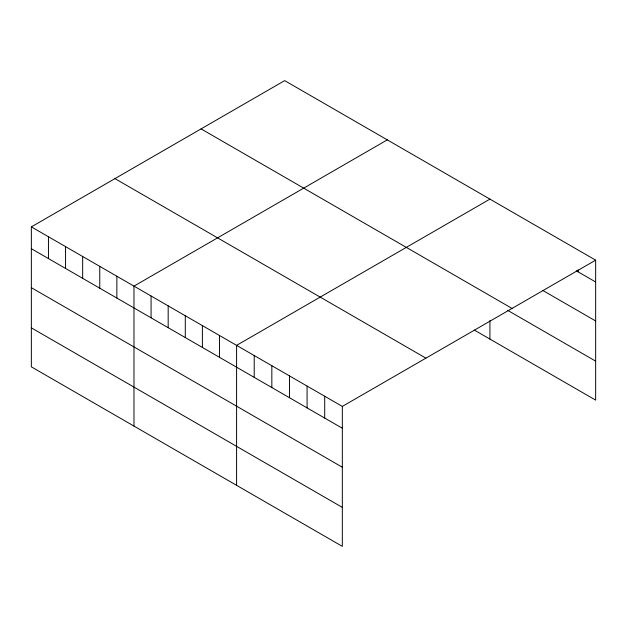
<?xml version="1.0" encoding="UTF-8"?>
<svg xmlns="http://www.w3.org/2000/svg" width="627" height="627" viewBox="0 0 627 627"><rect width="100%" height="100%" fill="white"/><g stroke="black" fill="none" stroke-linecap="round" stroke-linejoin="round"><path stroke-width="0.94" d="M31.35 226.88L342.326 406.414L342.326 546.376L31.35 366.842L31.35 226.88L284.674 80.624L595.65 260.158L595.65 400.12L474.443 330.147M387.298 139.868L133.974 286.124L133.974 426.086M489.922 199.12L236.591 345.375L236.591 485.337M342.326 406.414L595.65 260.158M576.346 270.84L595.65 281.985M542.786 290.45L595.65 320.969M201.079 128.888L512.055 308.429M507.541 310.271L595.65 361.136M114.945 178.609L425.921 358.15M31.35 248.7L342.326 428.241M31.35 287.683L342.326 467.225M31.35 327.85L342.326 507.392M578.031 269.916L578.031 271.812M489.922 320.562L489.922 339.082M324.7 396.24L324.7 418.068M307.081 386.067L307.081 407.895M289.462 375.894L289.462 397.722M271.836 365.721L271.836 387.549M254.217 355.548L254.217 377.376M219.489 335.5L219.489 357.327M202.388 325.625L202.388 347.452M185.286 315.749L185.286 337.577M168.177 305.874L168.177 327.702M151.076 295.999L151.076 317.826M116.865 276.248L116.865 298.076M99.764 266.373L99.764 288.201M82.662 256.498L82.662 278.325M65.561 246.623L65.561 268.45M48.451 236.755L48.451 258.575"/></g></svg>
